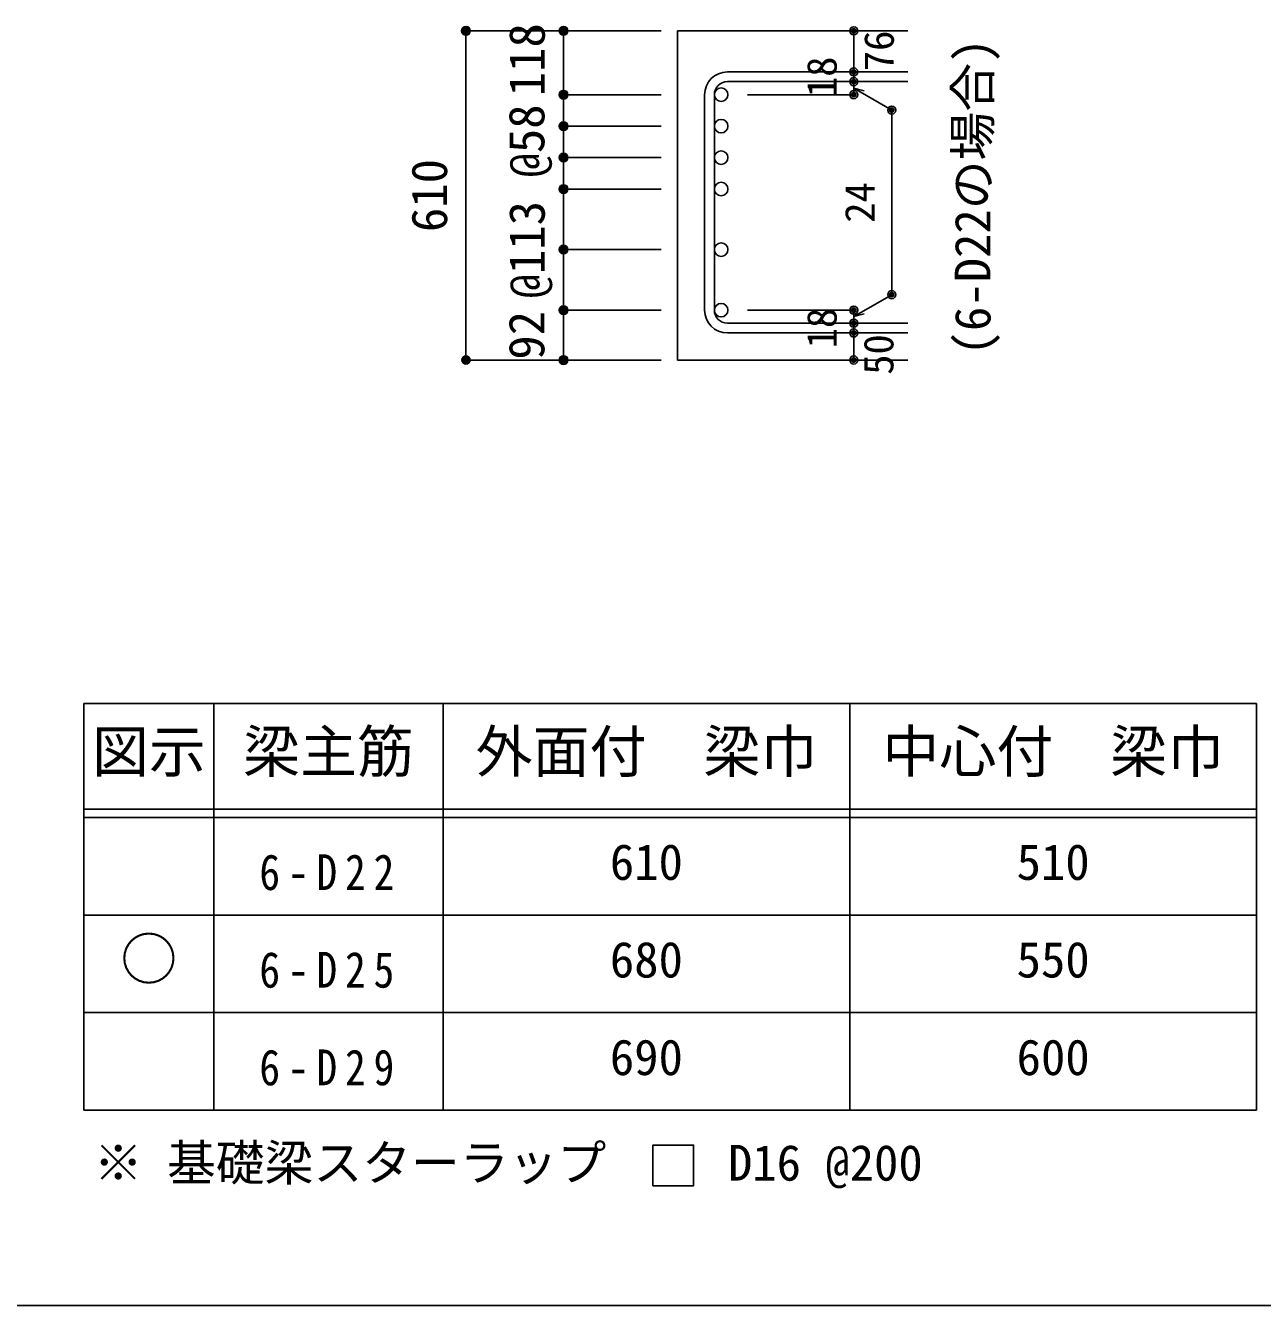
# Model space of a CAD drawing. Units: millimetres at full size, sheet at 1:30, with parts at other scales. Extents: x -5973 to 5954, y -4195 to 4201.
# Drawn here: x 1340 to 3621, y 3 to 2363 of the extents above; entities that cross this region are included whole.
import ezdxf
from ezdxf.enums import TextEntityAlignment as Align

# ---------------------------------------------------------------- set-up
doc = ezdxf.new("R2010")
doc.units = ezdxf.units.MM
doc.header["$LTSCALE"] = 30
doc.header["$PDMODE"] = 32
doc.header["$PDSIZE"] = 15
for name, color, linetype in [('0-1_躯体線', 2, 'Continuous'), ('0-5_基礎梁筋', 7, 'Continuous'), ('0-6_スタラップ筋', 7, 'Continuous'), ('0-7_文字', 4, 'Continuous'), ('0-D_寸法', 4, 'Continuous'), ('6-7_文字', 7, 'Continuous'), ('6-E_枠', 7, 'Continuous'), ('F-0_枠', 6, 'Continuous')]:
    doc.layers.add(name, color=color, linetype=linetype)
doc.styles.add('ＭＳ ゴシック', font='')
doc.styles.get('ＭＳ ゴシック').set_extended_font_data('MS Gothic')

msp = doc.modelspace()

# ---------------------------------------------------------------- linework, layer by layer
at = {"layer": '0-1_躯体線'}
for p, q in [((2967.44, 2353.07), (2542.44, 2353.07)), ((2542.44, 2353.07), (2542.44, 1746.07)), ((2967.44, 1746.07), (2542.44, 1746.07))]:
    msp.add_line(p, q, dxfattribs=at)
at = {"layer": '0-5_基礎梁筋', "color": 3}
for centre in [(2622.94, 2235.37), (2622.94, 2177.37), (2622.94, 2119.37), (2622.94, 2061.37), (2622.94, 1949.72), (2622.94, 1949.72), (2622.94, 1838.07), (2622.94, 1838.07)]:
    msp.add_circle(centre, 12.5, dxfattribs=at)
at = {"layer": '0-6_スタラップ筋'}
for p, q in [((2634.44, 2277.37), (2967.44, 2277.37)), ((2634.44, 2259.37), (2967.44, 2259.37)), ((2592.44, 2235.37), (2592.44, 1838.07)), ((2610.44, 2235.37), (2610.44, 1838.07)), ((2634.44, 1814.07), (2967.44, 1814.07)), ((2634.44, 1796.07), (2967.44, 1796.07))]:
    msp.add_line(p, q, dxfattribs=at)
for centre, radius, start, end in [((2634.44, 2235.37), 42, 90, 180), ((2634.44, 2235.37), 24, 90, 180), ((2634.44, 1838.07), 42, 180, 270), ((2634.44, 1838.07), 24, 180, 270)]:
    msp.add_arc(centre, radius, start, end, dxfattribs=at)
at = {"layer": '0-D_寸法'}
for p, q in [((2152.44, 2353.07), (2332.44, 2353.07)), ((2152.44, 2353.07), (2332.44, 2353.07)), ((2152.44, 1746.07), (2152.44, 2353.07)), ((2332.44, 2353.07), (2512.44, 2353.07)), ((2332.44, 2353.07), (2512.44, 2353.07)), ((2332.44, 1746.07), (2332.44, 2353.07)), ((2867.44, 2259.37), (2867.44, 2277.37)), ((2867.44, 2259.37), (2867.44, 2235.37)), ((2867.44, 2247.37), (2937.5, 2206.93)), ((2867.44, 2247.37), (2886.76, 2242.2)), ((2332.44, 2235.37), (2512.44, 2235.37)), ((2332.44, 2235.37), (2512.44, 2235.37)), ((2867.44, 2235.37), (2671.35, 2235.37)), ((2937.5, 2206.93), (2937.5, 1866.52)), ((2332.44, 2177.37), (2512.44, 2177.37)), ((2332.44, 2177.37), (2512.44, 2177.37)), ((2332.44, 2119.37), (2512.44, 2119.37)), ((2332.44, 2061.37), (2512.44, 2061.37)), ((2332.44, 1949.72), (2512.44, 1949.72)), ((2332.44, 1949.72), (2512.44, 1949.72)), ((2867.44, 1826.07), (2937.5, 1866.52)), ((2332.44, 1838.07), (2512.44, 1838.07)), ((2332.44, 1838.07), (2512.44, 1838.07)), ((2867.44, 1838.07), (2671.35, 1838.07)), ((2867.44, 1814.07), (2867.44, 1838.07)), ((2867.44, 1826.07), (2886.76, 1831.25)), ((2867.44, 1796.07), (2867.44, 1814.07)), ((2867.44, 1746.07), (2867.44, 1796.07)), ((2152.44, 1746.07), (2332.44, 1746.07)), ((2332.44, 1746.07), (2512.44, 1746.07)), ((2332.44, 1746.07), (2512.44, 1746.07))]:
    msp.add_line(p, q, dxfattribs=at)
msp.add_lwpolyline([(2867.44, 2277.37), (2867.44, 2353.07), (2867.44, 2277.37)], dxfattribs=at)
for centre, radius in [((2152.44, 2353.07), 8), ((2152.44, 2353.07), 7.2), ((2332.44, 2353.07), 8), ((2332.44, 2353.07), 7.2), ((2152.44, 2353.07), 6.4), ((2152.44, 2353.07), 5.6), ((2152.44, 2353.07), 4.8), ((2152.44, 2353.07), 4), ((2152.44, 2353.07), 3.2), ((2152.44, 2353.07), 2.4), ((2152.44, 2353.07), 1.6), ((2152.44, 2353.07), 0.8), ((2332.44, 2353.07), 6.4), ((2332.44, 2353.07), 5.6), ((2332.44, 2353.07), 4.8), ((2332.44, 2353.07), 4), ((2332.44, 2353.07), 3.2), ((2332.44, 2353.07), 2.4), ((2332.44, 2353.07), 1.6), ((2332.44, 2353.07), 0.8), ((2867.44, 2353.07), 4), ((2867.44, 2353.07), 3.6), ((2867.44, 2353.07), 3.2), ((2867.44, 2353.07), 2.8), ((2867.44, 2353.07), 2.4), ((2867.44, 2353.07), 2), ((2867.44, 2353.07), 1.6), ((2867.44, 2353.07), 1.2), ((2867.44, 2353.07), 0.8), ((2867.44, 2353.07), 0.4), ((2867.44, 2277.37), 4), ((2867.44, 2277.37), 3.6), ((2867.44, 2277.37), 3.2), ((2867.44, 2277.37), 2.8), ((2867.44, 2277.37), 2.4), ((2867.44, 2277.37), 2), ((2867.44, 2277.37), 1.6), ((2867.44, 2277.37), 1.2), ((2867.44, 2277.37), 0.8), ((2867.44, 2277.37), 0.4), ((2332.44, 2235.37), 8), ((2332.44, 2235.37), 7.2), ((2867.44, 2259.37), 4), ((2867.44, 2259.37), 3.6), ((2867.44, 2259.37), 3.2), ((2867.44, 2259.37), 2.8), ((2867.44, 2259.37), 2.4), ((2867.44, 2259.37), 2), ((2867.44, 2259.37), 1.6), ((2867.44, 2259.37), 1.2), ((2867.44, 2259.37), 0.8), ((2867.44, 2259.37), 0.4), ((2332.44, 2235.37), 6.4), ((2332.44, 2235.37), 5.6), ((2332.44, 2235.37), 4.8), ((2332.44, 2235.37), 4), ((2332.44, 2235.37), 3.2), ((2332.44, 2235.37), 2.4), ((2332.44, 2235.37), 1.6), ((2332.44, 2235.37), 0.8), ((2867.44, 2235.37), 4), ((2867.44, 2235.37), 3.6), ((2867.44, 2235.37), 3.2), ((2867.44, 2235.37), 2.8), ((2867.44, 2235.37), 2.4), ((2867.44, 2235.37), 2), ((2867.44, 2235.37), 1.6), ((2867.44, 2235.37), 1.2), ((2867.44, 2235.37), 0.8), ((2867.44, 2235.37), 0.4), ((2937.5, 2206.93), 4), ((2937.5, 2206.93), 3.6), ((2937.5, 2206.93), 3.2), ((2937.5, 2206.93), 2.8), ((2937.5, 2206.93), 2.4), ((2937.5, 2206.93), 2), ((2937.5, 2206.93), 1.6), ((2937.5, 2206.93), 1.2), ((2937.5, 2206.93), 0.8), ((2937.5, 2206.93), 0.4), ((2332.44, 2177.37), 8), ((2332.44, 2177.37), 7.2), ((2332.44, 2177.37), 6.4), ((2332.44, 2177.37), 5.6), ((2332.44, 2177.37), 4.8), ((2332.44, 2177.37), 4), ((2332.44, 2177.37), 3.2), ((2332.44, 2177.37), 2.4), ((2332.44, 2177.37), 1.6), ((2332.44, 2177.37), 0.8), ((2332.44, 2119.37), 8), ((2332.44, 2119.37), 7.2), ((2332.44, 2119.37), 6.4), ((2332.44, 2119.37), 5.6), ((2332.44, 2119.37), 4.8), ((2332.44, 2119.37), 4), ((2332.44, 2119.37), 3.2), ((2332.44, 2119.37), 2.4), ((2332.44, 2119.37), 1.6), ((2332.44, 2119.37), 0.8), ((2332.44, 2061.37), 8), ((2332.44, 2061.37), 7.2), ((2332.44, 2061.37), 6.4), ((2332.44, 2061.37), 5.6), ((2332.44, 2061.37), 4.8), ((2332.44, 2061.37), 4), ((2332.44, 2061.37), 3.2), ((2332.44, 2061.37), 2.4), ((2332.44, 2061.37), 1.6), ((2332.44, 2061.37), 0.8), ((2332.44, 1949.72), 8), ((2332.44, 1949.72), 8), ((2332.44, 1949.72), 7.2), ((2332.44, 1949.72), 7.2), ((2332.44, 1949.72), 6.4), ((2332.44, 1949.72), 6.4), ((2332.44, 1949.72), 5.6), ((2332.44, 1949.72), 5.6), ((2332.44, 1949.72), 4.8), ((2332.44, 1949.72), 4.8), ((2332.44, 1949.72), 4), ((2332.44, 1949.72), 4), ((2332.44, 1949.72), 3.2), ((2332.44, 1949.72), 3.2), ((2332.44, 1949.72), 2.4), ((2332.44, 1949.72), 2.4), ((2332.44, 1949.72), 1.6), ((2332.44, 1949.72), 1.6), ((2332.44, 1949.72), 0.8), ((2332.44, 1949.72), 0.8), ((2937.5, 1866.52), 4), ((2937.5, 1866.52), 3.6), ((2937.5, 1866.52), 3.2), ((2937.5, 1866.52), 2.8), ((2937.5, 1866.52), 2.4), ((2937.5, 1866.52), 2), ((2937.5, 1866.52), 1.6), ((2937.5, 1866.52), 1.2), ((2937.5, 1866.52), 0.8), ((2937.5, 1866.52), 0.4), ((2332.44, 1838.07), 8), ((2332.44, 1838.07), 8), ((2332.44, 1838.07), 7.2), ((2332.44, 1838.07), 7.2), ((2332.44, 1838.07), 6.4), ((2332.44, 1838.07), 6.4), ((2332.44, 1838.07), 5.6), ((2332.44, 1838.07), 5.6), ((2332.44, 1838.07), 4.8), ((2332.44, 1838.07), 4.8), ((2332.44, 1838.07), 4), ((2332.44, 1838.07), 4), ((2332.44, 1838.07), 3.2), ((2332.44, 1838.07), 3.2), ((2867.44, 1838.07), 4), ((2867.44, 1838.07), 3.6), ((2867.44, 1838.07), 3.2), ((2867.44, 1838.07), 2.8), ((2332.44, 1838.07), 2.4), ((2332.44, 1838.07), 2.4), ((2332.44, 1838.07), 1.6), ((2332.44, 1838.07), 1.6), ((2332.44, 1838.07), 0.8), ((2332.44, 1838.07), 0.8), ((2867.44, 1814.07), 4), ((2867.44, 1814.07), 3.6), ((2867.44, 1814.07), 3.2), ((2867.44, 1838.07), 2.4), ((2867.44, 1838.07), 2), ((2867.44, 1838.07), 1.6), ((2867.44, 1838.07), 1.2), ((2867.44, 1838.07), 0.8), ((2867.44, 1838.07), 0.4), ((2867.44, 1796.07), 4), ((2867.44, 1796.07), 3.6), ((2867.44, 1796.07), 3.2), ((2867.44, 1814.07), 2.8), ((2867.44, 1796.07), 2.8), ((2867.44, 1814.07), 2.4), ((2867.44, 1796.07), 2.4), ((2867.44, 1814.07), 2), ((2867.44, 1796.07), 2), ((2867.44, 1814.07), 1.6), ((2867.44, 1796.07), 1.6), ((2867.44, 1814.07), 1.2), ((2867.44, 1796.07), 1.2), ((2867.44, 1814.07), 0.8), ((2867.44, 1796.07), 0.8), ((2867.44, 1814.07), 0.4), ((2867.44, 1796.07), 0.4), ((2152.44, 1746.07), 7.2), ((2152.44, 1746.07), 6.4), ((2152.44, 1746.07), 5.6), ((2152.44, 1746.07), 4.8), ((2152.44, 1746.07), 4), ((2152.44, 1746.07), 3.2), ((2152.44, 1746.07), 2.4), ((2152.44, 1746.07), 1.6), ((2152.44, 1746.07), 0.8), ((2332.44, 1746.07), 8), ((2332.44, 1746.07), 8), ((2332.44, 1746.07), 7.2), ((2332.44, 1746.07), 7.2), ((2332.44, 1746.07), 6.4), ((2332.44, 1746.07), 6.4), ((2332.44, 1746.07), 5.6), ((2332.44, 1746.07), 5.6), ((2332.44, 1746.07), 4.8), ((2332.44, 1746.07), 4.8), ((2332.44, 1746.07), 4), ((2332.44, 1746.07), 4), ((2332.44, 1746.07), 3.2), ((2332.44, 1746.07), 3.2), ((2332.44, 1746.07), 2.4), ((2332.44, 1746.07), 2.4), ((2332.44, 1746.07), 1.6), ((2332.44, 1746.07), 1.6), ((2332.44, 1746.07), 0.8), ((2332.44, 1746.07), 0.8), ((2867.44, 1746.07), 4), ((2867.44, 1746.07), 3.6), ((2867.44, 1746.07), 3.2), ((2867.44, 1746.07), 2.8), ((2867.44, 1746.07), 2.4), ((2867.44, 1746.07), 2), ((2867.44, 1746.07), 1.6), ((2867.44, 1746.07), 1.2), ((2867.44, 1746.07), 0.8), ((2867.44, 1746.07), 0.4)]:
    msp.add_circle(centre, radius, dxfattribs=at)
at = {"layer": '0-D_寸法', "color": 7}
for p in [(2152.44, 2353.07), (2152.44, 2353.07), (2332.44, 2353.07), (2867.44, 2353.07), (2867.44, 2277.37), (2867.44, 2259.37), (2332.44, 2235.37), (2867.44, 2235.37), (2937.5, 2206.93), (2332.44, 2177.37), (2332.44, 2119.37), (2332.44, 2119.37), (2332.44, 2061.37), (2332.44, 2061.37), (2332.44, 1949.72), (2332.44, 1949.72), (2937.5, 1866.52), (2332.44, 1838.07), (2332.44, 1838.07), (2867.44, 1838.07), (2867.44, 1838.07), (2867.44, 1814.07), (2867.44, 1796.07), (2152.44, 1746.07), (2152.44, 1746.07), (2332.44, 1746.07), (2332.44, 1746.07), (2867.44, 1746.07)]:
    msp.add_point(p, dxfattribs=at)
at = {"layer": '6-7_文字'}
msp.add_lwpolyline([(2497.23, 223.51), (2572.23, 223.51), (2572.23, 298.51), (2497.23, 298.51)], close=True, dxfattribs=at)
at = {"layer": '6-E_枠', "color": 3}
for p, q in [((1447.71, 1112.77), (1447.71, 362.77)), ((1447.71, 1112.77), (3610.24, 1112.77)), ((3610.24, 1112.77), (3610.24, 362.77)), ((1447.71, 362.77), (3610.24, 362.77))]:
    msp.add_line(p, q, dxfattribs=at)
at = {"layer": '6-E_枠'}
for p, q in [((1687.71, 1112.77), (1687.71, 362.77)), ((2110.24, 1112.77), (2110.24, 362.77)), ((2860.24, 1112.77), (2860.24, 362.77)), ((1447.71, 917.77), (3610.24, 917.77)), ((1447.71, 902.77), (3610.24, 902.77)), ((1447.71, 722.77), (3610.24, 722.77)), ((1447.71, 542.77), (3610.24, 542.77))]:
    msp.add_line(p, q, dxfattribs=at)
at = {"layer": 'F-0_枠', "color": 2}
msp.add_line((3723.6, 2.95), (-5972.88, 2.95), dxfattribs=at)

# ---------------------------------------------------------------- texts
at = {"layer": '0-7_文字', "color": 7, "style": 'ＭＳ ゴシック'}
msp.add_text('(6-D22の場合)', height=65.98, rotation=90, dxfattribs=at).set_placement((3139.32, 1754.73), align=Align.BOTTOM_LEFT)
at = {"layer": '0-D_寸法', "style": 'ＭＳ ゴシック'}
for s, height, p in [('118', 65.98, (2317.44, 2232.57)), ('76', 54.99, (2957.82, 2278.66)), ('18', 54.99, (2852.44, 2230.87)), ('@58', 65.98, (2316.8, 2082.73)), ('610', 65.98, (2137.44, 1982.07)), ('24', 54.99, (2922.5, 1999.22)), ('@113', 65.98, (2317.44, 1859.72)), ('92', 65.98, (2316.75, 1746.78)), ('18', 54.99, (2852.44, 1767.57)), ('50', 54.99, (2957.08, 1718.85))]:
    msp.add_text(s, height=height, rotation=90, dxfattribs=at).set_placement(p, align=Align.BOTTOM_LEFT)
at = {"layer": '6-7_文字', "color": 2, "style": 'ＭＳ ゴシック'}
for s, p in [('図示', (1462.71, 962.77)), ('梁主筋', (1741.48, 962.77)), ('外面付\u3000梁巾', (2170.24, 962.77)), ('中心付\u3000梁巾', (2920.24, 962.77)), ('○', (1515.21, 580.27))]:
    msp.add_text(s, height=76.98, dxfattribs=at).set_placement(p, align=Align.BOTTOM_LEFT)
at = {"layer": '6-7_文字', "style": 'ＭＳ ゴシック'}
for s, p in [('610', (2417.74, 767.77)), ('510', (3167.74, 767.77)), ('680', (2417.74, 587.77)), ('550', (3167.74, 587.77)), ('690', (2417.74, 407.77)), ('600', (3167.74, 407.77)), ('※ 基礎梁スターラップ     D16 @200', (1466.27, 213.19))]:
    msp.add_text(s, height=65.98, dxfattribs=at).set_placement(p, align=Align.BOTTOM_LEFT)
at = {"layer": '6-7_文字', "char_height": 65.98, "attachment_point": 7, "style": 'ＭＳ ゴシック'}
for s, insert in [('\\T1.38;\\W0.85;6-D22', (1771.48, 767.77)), ('\\T1.38;\\W0.85;6-D25', (1771.48, 587.77)), ('\\T1.38;\\W0.85;6-D29', (1771.48, 407.77))]:
    msp.add_mtext(s, dxfattribs=dict(at, insert=insert))

doc.saveas('drawing.dxf')
